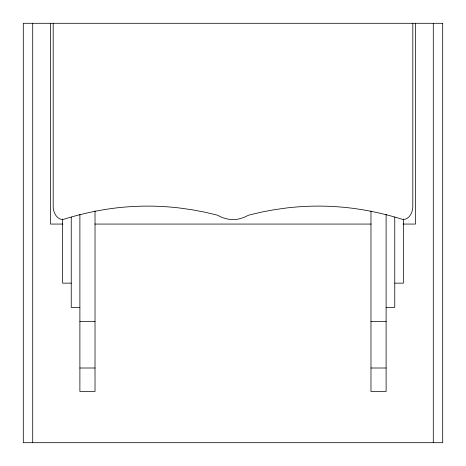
<?xml version="1.0" encoding="UTF-8"?>
<svg xmlns="http://www.w3.org/2000/svg" width="466" height="466" viewBox="0 0 466 466"><rect width="100%" height="100%" fill="white"/><g stroke="black" fill="none" stroke-linecap="round" stroke-linejoin="round"><path stroke-width="0.7" d="M62.875 224.064L50.514 224.064L50.514 23.3M94.866 224.064L371.134 224.064M403.125 224.064L415.486 224.064L415.486 23.3M71.24 283.147L62.595 283.147L62.595 218.973M394.76 283.147L403.405 283.147L403.405 218.973M79.89 307.374L71.24 307.374L71.24 217.104M386.11 307.374L394.76 307.374L394.76 217.104M79.89 321.441L95.023 321.441M370.977 321.441L386.11 321.441M79.89 368.006L95.023 368.006M370.977 368.006L386.11 368.006M433.287 23.3L433.287 442.7M412.818 23.3L412.818 206.217C412.917 211.96 409.661 219.265 403.166 219.573C386.489 214.278 369.363 210.446 352.011 208.209A271.532 271.532 0 0 0 287.277 207.888L274.381 209.688L261.537 212.1L248.762 215.123L243.666 217.581L238.382 219.072A29.218 29.218 0 0 1 227.618 219.072L222.334 217.581L217.238 215.123L204.463 212.1L191.619 209.688L178.723 207.894A271.532 271.532 0 0 0 113.989 208.209C96.637 210.446 79.511 214.278 62.834 219.573C56.339 219.265 53.083 211.96 53.182 206.217L53.182 23.3M386.11 214.319L386.11 391.475L370.977 391.475L370.977 210.97M95.023 210.97L95.023 391.475L79.89 391.475L79.89 214.319M32.713 23.3L32.713 442.7M442.7 23.3L23.3 23.3L23.3 442.7L442.7 442.7L442.7 23.3"/></g></svg>
